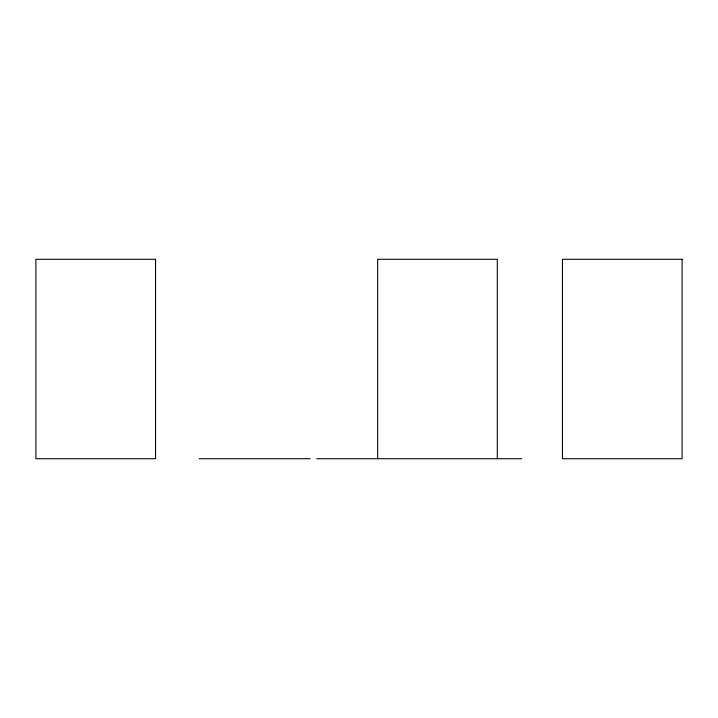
<?xml version="1.0" encoding="UTF-8"?>
<svg xmlns="http://www.w3.org/2000/svg" width="718" height="718" viewBox="0 0 718 718"><rect width="100%" height="100%" fill="white"/><g stroke="black" fill="none" stroke-linecap="round" stroke-linejoin="round"><path stroke-width="1.08" d="M199.164 458.712L310.086 458.712M316.764 458.712L521.717 458.712M497.305 458.712L497.305 259.288L377.659 259.288L377.659 458.712M155.555 259.288L35.9 259.288L35.9 458.712L155.555 458.712L155.555 259.288M682.1 259.288L562.445 259.288L562.445 458.712L682.1 458.712L682.1 259.288"/></g></svg>
